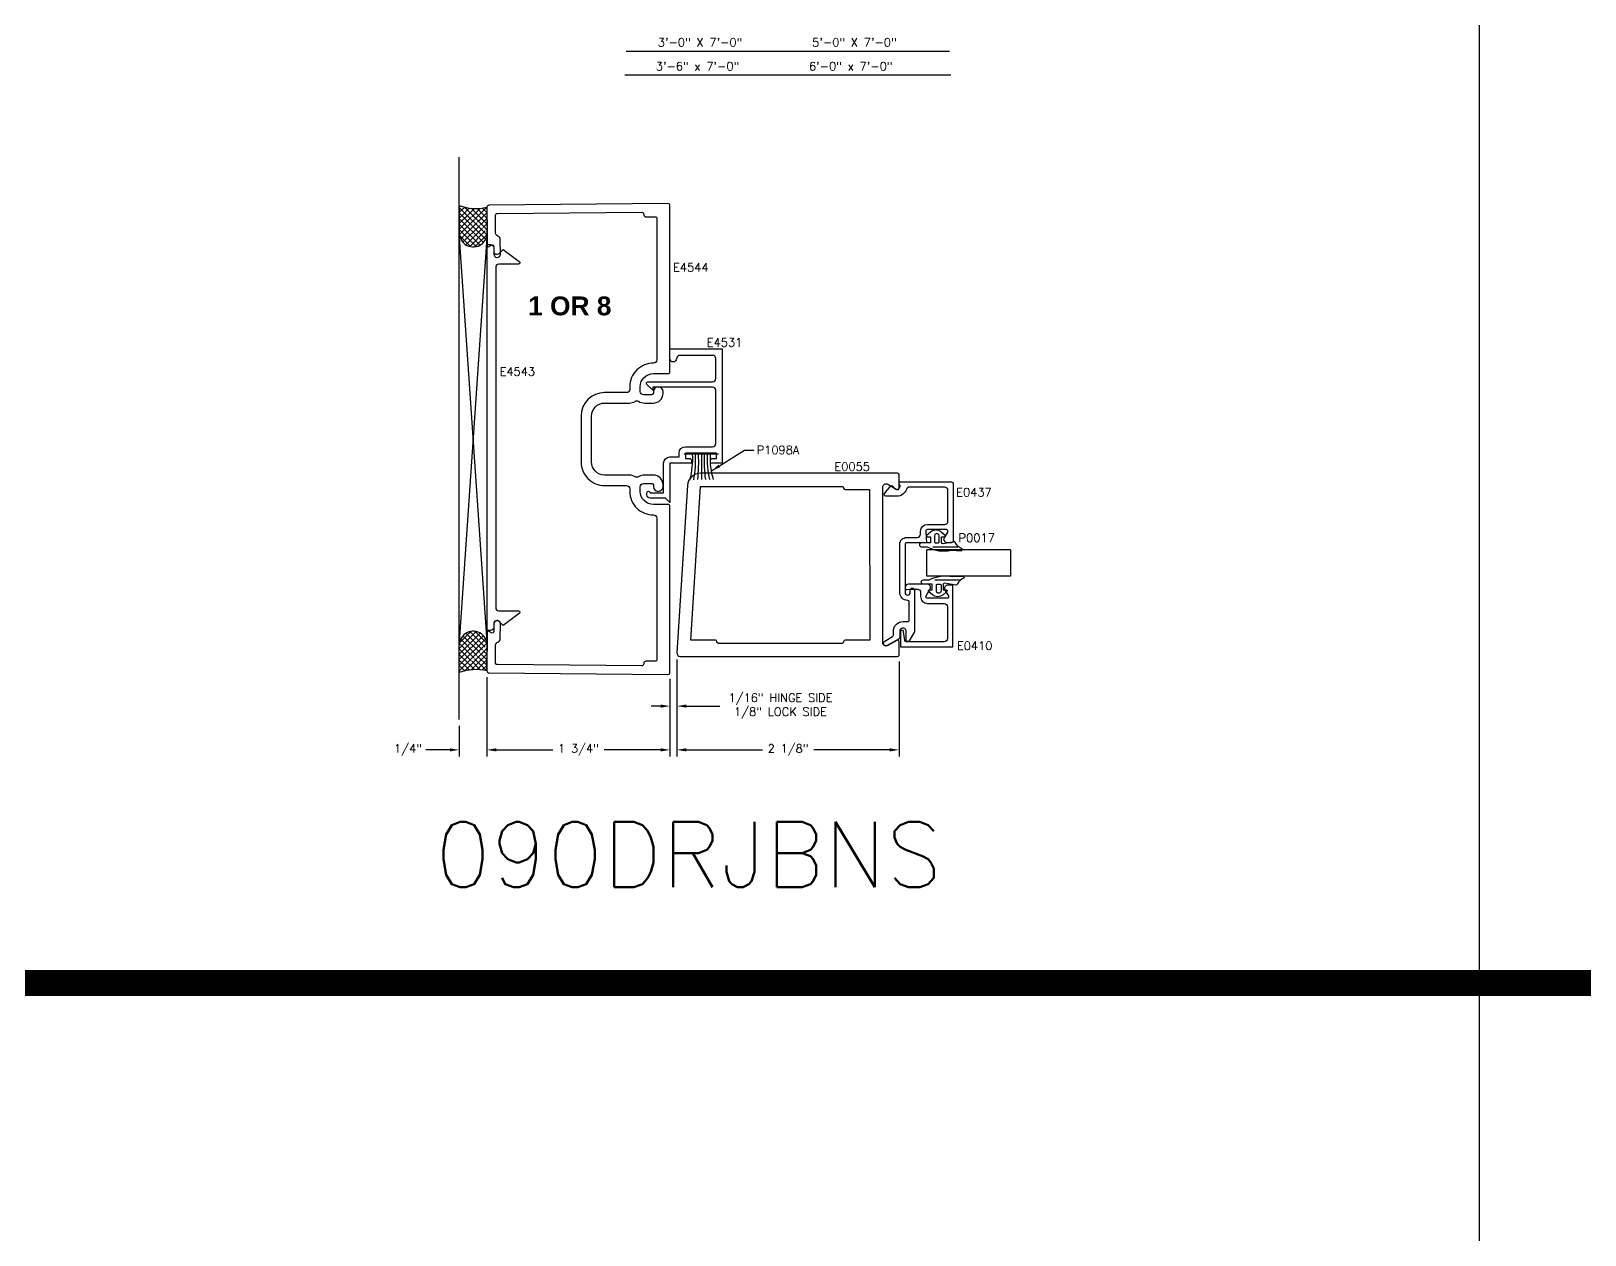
# Model space of a CAD drawing. Extents: x 0 to 130, y 0 to 90.
# Drawn here: x 29.83 to 44.69, y 57.47 to 68.98 of the extents above; entities that cross this region are included whole.
import ezdxf

# ---------------------------------------------------------------- set-up
doc = ezdxf.new("R2010")
doc.units = 0
doc.header["$MEASUREMENT"] = 0
doc.header["$PDMODE"] = 3
doc.layers.get('DEFPOINTS').update_dxf_attribs({"linetype": 'CONTINUOUS'})
for name, color, linetype in [('R-ANNO-DIMS', 3, 'CONTINUOUS'), ('R-ANNO-TEXT', 6, 'CONTINUOUS'), ('R-DET1', 4, 'CONTINUOUS'), ('R-DET2', 2, 'CONTINUOUS'), ('R-DET3', 5, 'CONTINUOUS'), ('R-OTLN', 1, 'CONTINUOUS'), ('R-PAT1', 5, 'CONTINUOUS'), ('TITLE', 7, 'CONTINUOUS')]:
    doc.layers.add(name, color=color, linetype=linetype)
doc.styles.get("Standard").update_dxf_attribs({"font": 'simplex'})
doc.dimstyles.new('1X', dxfattribs={"dimscale": 0, "dimtxt": 0.08, "dimasz": 0.09, "dimexe": 0.062, "dimexo": 0.062, "dimgap": 0.045, "dimtad": 0, "dimdec": 4, "dimzin": 4, "dimtxsty": 'STANDARD', "dimcen": 0, "dimazin": 3, "dimtp": 0.02, "dimtfac": 1, "dimtdec": 4, "dimtofl": 0, "dimtmove": 0, "dimatfit": 3, "dimtolj": 1, "dimtzin": 4})

# ---------------------------------------------------------------- blocks, each defined once
blk = doc.blocks.new('*D39')
at = {"layer": 'DEFPOINTS', "color": 0}
for p in [(36.00846963769632, 63.03204293931601), (35.94215934681426, 62.84670652704685), (36.00846963769632, 62.52461399540697)]:
    blk.add_point(p, dxfattribs=at)
at = {"layer": 'R-ANNO-DIMS', "color": 0}
for p, q in [((36.00846963769632, 62.97004293931602), (36.00846963769632, 62.46261399540698)), ((35.94215934681426, 62.78470652704685), (35.94215934681426, 62.46261399540698)), ((35.85215934681425, 62.52461399540697), (35.76215934681426, 62.52461399540697)), ((36.09846963769633, 62.52461399540697), (36.41823154245824, 62.52461399540697))]:
    blk.add_line(p, q, dxfattribs=at)
for points in [[(35.85215934681425, 62.53961399540697), (35.85215934681425, 62.50961399540697), (35.94215934681426, 62.52461399540697)], [(36.09846963769633, 62.53961399540697), (36.09846963769633, 62.50961399540697), (36.00846963769632, 62.52461399540697)]]:
    blk.add_solid(points, dxfattribs=at)
at = {"layer": 'R-ANNO-DIMS', "color": 0, "insert": (36.99846963769633, 62.52461399540697), "char_height": 0.08, "attachment_point": 5}
blk.add_mtext('\\A1;1/16" HINGE SIDE\\P1/8" LOCK SIDE', dxfattribs=at)
blk = doc.blocks.new('*D40')
at = {"layer": 'DEFPOINTS', "color": 0}
for p in [(36.00846963769632, 63.03204293931601), (38.13340819087543, 63.01410906931601), (38.13340819087543, 62.10635485388597)]:
    blk.add_point(p, dxfattribs=at)
at = {"layer": 'R-ANNO-DIMS', "color": 0}
for p, q in [((36.00846963769632, 62.97004293931602), (36.00846963769632, 62.04435485388597)), ((38.13340819087543, 62.95210906931601), (38.13340819087543, 62.04435485388597)), ((36.09846963769633, 62.10635485388597), (36.82593891428588, 62.10635485388597)), ((38.04340819087543, 62.10635485388597), (37.31593891428587, 62.10635485388597))]:
    blk.add_line(p, q, dxfattribs=at)
for points in [[(36.09846963769633, 62.12135485388597), (36.09846963769633, 62.09135485388597), (36.00846963769632, 62.10635485388597)], [(38.04340819087543, 62.12135485388597), (38.04340819087543, 62.09135485388597), (38.13340819087543, 62.10635485388597)]]:
    blk.add_solid(points, dxfattribs=at)
at = {"layer": 'R-ANNO-DIMS', "color": 0, "insert": (37.07093891428588, 62.10635485388597), "char_height": 0.08, "attachment_point": 5}
blk.add_mtext('\\A1;2 1/8"', dxfattribs=at)
blk = doc.blocks.new('*D42')
at = {"layer": 'DEFPOINTS', "color": 0}
for p in [(34.19240051216192, 62.86180190370675), (33.92795411067281, 62.3980595759665), (34.19240051216192, 62.10635485388597)]:
    blk.add_point(p, dxfattribs=at)
at = {"layer": 'R-ANNO-DIMS', "color": 0}
for p, q in [((34.19240051216192, 62.79980190370675), (34.19240051216192, 62.04435485388597)), ((33.92795411067281, 62.3360595759665), (33.92795411067281, 62.04435485388597)), ((33.8379541106728, 62.10635485388597), (33.60866839638709, 62.10635485388597)), ((34.28240051216193, 62.10635485388597), (34.37240051216192, 62.10635485388597))]:
    blk.add_line(p, q, dxfattribs=at)
for points in [[(33.8379541106728, 62.12135485388597), (33.8379541106728, 62.09135485388597), (33.92795411067281, 62.10635485388597)], [(34.28240051216193, 62.12135485388597), (34.28240051216193, 62.09135485388597), (34.19240051216192, 62.10635485388597)]]:
    blk.add_solid(points, dxfattribs=at)
at = {"layer": 'R-ANNO-DIMS', "color": 0, "insert": (33.43795411067281, 62.10635485388597), "char_height": 0.08, "attachment_point": 5}
blk.add_mtext('\\A1;1/4"', dxfattribs=at)
blk = doc.blocks.new('*D41')
at = {"layer": 'DEFPOINTS', "color": 0}
for p in [(34.19240051216192, 62.86180190370675), (35.94215934681426, 62.84670652704685), (35.94215934681426, 62.10635485388597)]:
    blk.add_point(p, dxfattribs=at)
at = {"layer": 'R-ANNO-DIMS', "color": 0}
for p, q in [((34.19240051216192, 62.79980190370675), (34.19240051216192, 62.04435485388597)), ((35.94215934681426, 62.78470652704685), (35.94215934681426, 62.04435485388597)), ((34.28240051216193, 62.10635485388597), (34.8222799294881, 62.10635485388597)), ((35.85215934681425, 62.10635485388597), (35.31227992948809, 62.10635485388597))]:
    blk.add_line(p, q, dxfattribs=at)
for points in [[(34.28240051216193, 62.12135485388597), (34.28240051216193, 62.09135485388597), (34.19240051216192, 62.10635485388597)], [(35.85215934681425, 62.12135485388597), (35.85215934681425, 62.09135485388597), (35.94215934681426, 62.10635485388597)]]:
    blk.add_solid(points, dxfattribs=at)
at = {"layer": 'R-ANNO-DIMS', "color": 0, "insert": (35.06727992948809, 62.10635485388597), "char_height": 0.08, "attachment_point": 5}
blk.add_mtext('\\A1;1 3/4"', dxfattribs=at)
blk = doc.blocks.new('WEATHERING')
at = {"layer": 'R-DET2'}
for p, q in [((-4.440892098500626e-16, -0.2206595318227862), (-4.440892098500626e-16, 0.1073404681772168)), ((-4.440892098500626e-16, -0.05665953182278471), (-0.2419998332120277, -0.05665953327218531))]:
    blk.add_line(p, q, dxfattribs=at)
for centre, radius, start, end in [((-0.04701296953432932, 0.7531408851622032), 0.7273511270841966, 254.2861522093588, 273.7059457995631), ((-0.0561369796856046, 0.9847608288750038), 0.9863595949626109, 259.086238136679, 273.2626548731775), ((-0.03567103497577806, -0.8670387713873531), 0.7273511270841966, 87.09622989003036, 106.5160234802343), ((-0.08379120612543334, 1.279711569755818), 1.310925754040591, 263.0593660100825, 273.664705989525), ((-0.04155143705471476, -1.098763752255092), 0.9863595949626109, 87.53952081641549, 101.715937552914), ((-0.06507359870018137, -1.39407274923563), 1.310925754040591, 87.1374697000681, 97.74280967951063)]:
    blk.add_arc(centre, radius, start, end, dxfattribs=at)
blk = doc.blocks.new('S')
at = {"layer": 'R-DET2'}
for p, q in [((4.541556015558026, 7.201456193168623), (4.541555604291403, 8.003590023514365)), ((4.541555604291403, 8.003590023514365), (4.791555604291403, 8.003590023514365)), ((4.791556015558026, 7.201456193168623), (4.791555604291403, 8.003590023514365)), ((4.791556015558026, 7.201456193168623), (4.541556015558026, 7.201456193168623))]:
    blk.add_line(p, q, dxfattribs=at)
blk = doc.blocks.new('GLASS')
at = {"layer": 'R-DET2'}
blk.add_blockref('S', (-4.541556015558026, -7.201456193168623), dxfattribs=at)
blk = doc.blocks.new('QUARTER_INCH_GLASS')
at = {"layer": 'R-DET2'}
blk.add_blockref('GLASS', (0, 0), dxfattribs=at)
blk = doc.blocks.new('1-4_P0017')
at = {"layer": 'R-DET2'}
for points in [[(-0.1267523879662509, 0.09285736880455886), (-0.130864172818101, 0.190965940687164, -0.2804744537316808), (-0.1146713115216027, 0.2007469999770137, 0.1690634905219287), (-0.05271572084824783, 0.1318408093168131, -0.3788088368526451), (-0.04483485031198065, 0.1211881925994902), (-0.06404886197022464, 0.0158715574274737, 0.3462419148266733), (-0.05408691498930729, 0), (0, 0), (0.001110865077922796, 0.03019724594199147, -0.6086559015379466), (0.01425560596722697, 0.03560061290069427), (0.04656627681494818, -0.0009520256989077325, -0.3786170875212405), (0.04656627681494818, -0.104047974301082), (0.01425560596722697, -0.140600612900684, -0.6086559015379387), (0.001110865077924572, -0.1351972459419812), (0, -0.1049999999999898), (-0.05499999999999972, -0.1049999999999898), (-0.05499999999999972, -0.1899999999999977, -0.9999999999999999), (-0.09500000000000064, -0.1899999999999977), (-0.09499999999999886, -0.1349604927323327, -0.1753644488707544)], [(0.03150103251055469, -0.05094348725565112, -0.341998713119647), (0.01213611577951745, -0.06594348725565169), (-0.04654634258600154, -0.06594348725565169, -0.414213562373095), (-0.05454634258600066, -0.05794348725565612), (-0.05454634258600066, -0.02894348725565976, -0.4142135623730958), (-0.04654634258600154, -0.02094348725564998), (0.01213611577951745, -0.02094348725564998, -0.341998713119647), (0.03150103251055469, -0.03594348725565055, -0.1270166537925822)]]:
    blk.add_lwpolyline(points, format="xyb", close=True, dxfattribs=at)
blk.add_lwpolyline([(-0.09454634258599981, -0.08175369667686994), (-0.0942987305522518, 0.1580223409793007)], dxfattribs=at)

msp = doc.modelspace()

# ---------------------------------------------------------------- hatches: boundary and pattern name
at = {"layer": 'R-PAT1'}
h = msp.add_hatch(dxfattribs=at)
h.set_pattern_fill('ANSI37', color=256, scale=0.3, style=0)
h.set_pattern_definition([(45, (24.35359104890002, 60.42438715541575), (-0.02651650429449553, 0.02651650429449553), []), (135, (24.35359104890002, 60.42438715541575), (-0.02651650429449553, -0.02651650429449553), [])])
edge = h.paths.add_edge_path()
edge.add_line((34.19240051216192, 67.29126055253988), (34.1957689548643, 67.04637066875111))
edge.add_line((33.92820214843022, 67.30895568991679), (33.9282941111743, 67.04637066875111))
edge.add_arc((34.06203153301929, 67.04637066875111), 0.1337374218449998, 180.0000000008725, 368.2968632308441)
edge.add_arc((34.08917396183285, 67.73119276590617), 0.4518805960098387, 249.1313715685075, 283.2051082673993)
h = msp.add_hatch(dxfattribs=at)
h.set_pattern_fill('ANSI37', color=256, scale=0.3, style=0)
h.set_pattern_definition([(315, (24.35359104890002, 69.72867530083089), (-0.02651650429449553, -0.02651650429449553), []), (225, (24.35359104890002, 69.72867530083089), (-0.02651650429449553, 0.02651650429449553), [])])
edge = h.paths.add_edge_path()
edge.add_line((34.19240051216192, 62.86180190370675), (34.1957689548643, 63.10669178749553))
edge.add_line((33.92820214843022, 62.84410676632986), (33.9282941111743, 63.10669178749554))
edge.add_arc((34.06203153301929, 63.10669178749554), 0.1337374218449998, 351.7031367691559, 539.9999999991276)
edge.add_arc((34.08917396183285, 62.42186969034046), 0.4518805960098387, 76.79489173260066, 110.8686284314925)

# ---------------------------------------------------------------- linework, layer by layer
at = {"layer": 'R-ANNO-TEXT'}
for p, q in [((35.52372327027788, 68.7838611381306), (38.61523249823922, 68.7838611381306)), ((35.51073436201304, 68.55690624497797), (38.62822140650406, 68.55690624497797))]:
    msp.add_line(p, q, dxfattribs=at)
at = {"layer": 'R-DET1', "color": 4, "linetype": 'CONTINUOUS'}
msp.add_lwpolyline([(34.4927690548643, 63.43578661593519, -0.7220754185484303), (34.50172745486429, 63.40875550600953), (34.34861055486429, 63.29478713600952), (34.31068935486429, 63.33270819600953, 0.6681788512054427), (34.2577689768866, 63.31078789600954), (34.2577690970286, 63.27878734600952, -0.4142136568547753), (34.2267690848643, 63.24778734384522), (34.1957689548643, 63.24778720600953), (34.1957689548643, 66.93578720600952), (34.22676907486365, 66.93578720600952, -0.4142137513425706), (34.2577690948643, 66.90478720600953), (34.25776900486429, 66.87278620600952, 0.6681815248865433), (34.31068949008146, 66.85086607079452), (34.34861055486429, 66.88878720600952), (34.50172749683848, 66.77481826238024, -0.7220739041827239), (34.4927690548643, 66.74778720600952), (34.3067690548643, 66.74778720600953, 0.414213562373095), (34.2757690548643, 66.71678720600953), (34.2757690248643, 63.46678710600953, 0.414213562373095), (34.3067690548643, 63.43578707600953)], format="xyb", close=True, dxfattribs=at)
at = {"layer": 'R-DET1'}
msp.add_lwpolyline([(35.88015934681425, 64.84466917647755, -0.414213562373095), (35.94215934681426, 64.90666917647755), (36.02915934681425, 64.90666917647755), (36.02916034681426, 64.94166917647755, -0.414213562373095), (36.09116034681426, 65.00366917647756), (36.34915934681426, 65.00366817647755, 0.414213562373095), (36.38015934681425, 65.03466817647755), (36.38015934681425, 65.54216717647755, 0.414213562373095), (36.34915934681426, 65.57316717647755), (35.77715934681426, 65.57316717647755), (35.77715934681426, 65.54216717647756), (35.72150881111364, 65.59781764077694, -0.6681786379192909), (35.73200934681426, 65.62316817647755), (36.34915934681426, 65.62316717647755, 0.414213562373095), (36.38015934681425, 65.65416717647756), (36.38015934681425, 65.84541817647755, 0.414213562373095), (36.34915934681426, 65.87641817647756), (36.03515934681425, 65.87641817647756, 0.423380872169868), (36.00416134679813, 65.8444181764453, -0.9999838710978167), (35.94215934681426, 65.84441917647756), (35.94215934681426, 65.93841917647755), (36.44215934681426, 65.93841917647755), (36.44215934681426, 64.84466917647755), (36.32915934681426, 64.84466917647755), (36.32915934681426, 64.86866917647755, -0.414213562373095), (36.35215934681426, 64.89166917647755), (36.38616034681426, 64.89166817647755), (36.38616034681426, 64.94166917647755), (36.09116034681426, 64.94166917647755), (36.09116034681426, 64.89166817647755), (36.12615934681426, 64.89166917647755, -0.414213562373095), (36.14915934681426, 64.86866917647755), (36.14915934681426, 64.84466917647755), (35.94215934681426, 64.84466917647755), (35.94215934681426, 64.47016817647756), (35.89915934681426, 64.51316817647755), (35.75315934681426, 64.51316917647756, -0.414213562373095), (35.72215934681425, 64.54416917647755), (35.72215934681426, 64.56316917647756, -0.9999999999999999), (35.75215934681426, 64.56316917647756), (35.88015934681425, 64.56316917647756)], format="xyb", close=True, dxfattribs=at)
for points in [[(38.13953074699268, 63.60975134369821), (38.13953074699268, 64.07075519062263, -0.4142135623730961), (38.20453074699267, 64.13575519062263), (38.30654374699267, 64.13575519062263, 0.414213562373095), (38.33754374699268, 64.16675519062264), (38.33754374699268, 64.19575519062263, -0.4142135623730971), (38.40254374699268, 64.26075519062263), (38.56852974699268, 64.26075519062263, 0.4142135623730909), (38.59952974699267, 64.29175519062264), (38.59952974699267, 64.58575019062263, 0.414213562373097), (38.56852974699268, 64.61675019062264), (38.23148937450131, 64.61675019062264, 0.3256627348960042), (38.20198098162848, 64.59525044062264, -0.3256627348960061), (38.11345580300997, 64.53075119062262), (38.00507609608032, 64.53075119062262, -0.6370702608074877), (37.99358542943354, 64.55539300476792), (38.05453850730385, 64.62803405429955, -0.4779725156330272), (38.0700990115988, 64.62773716948868), (38.08567992412748, 64.60766045824138, 0.8690679817257174), (38.1389561090694, 64.63817158405709), (38.13301281782802, 64.6530418832584, -0.5305087645628392), (38.14229862407456, 64.66675319062261), (38.63453274699268, 64.66675319062261, -0.414213562373095), (38.64953274699268, 64.65175319062263), (38.64953274699268, 64.10075119062262, -0.414213562373095), (38.63453274699268, 64.08575119062263), (38.59203537975174, 64.08575119062263, -0.5773590294055263), (38.56518899959218, 64.13225189616557), (38.59752197249279, 64.18825084923088, 0.577359029405527), (38.58453178854462, 64.21075119062263), (38.40254470536976, 64.21075119062263, 0.5773411719359663), (38.38955411962883, 64.18825154515719), (38.39503711408979, 64.08575119062263), (38.20452974699268, 64.08575119062263, 0.414213562373095), (38.18952974699268, 64.07075119062262), (38.18952974699268, 63.60975379062263, 0.9999999999999999), (38.23953274699268, 63.60975379062263), (38.23953274699268, 63.63175689062262, -0.9999999999999999), (38.27952974699268, 63.63175689062262), (38.27952974699268, 63.23475379062263), (38.22952120060992, 63.1481345121493, -0.7673308307992981), (38.20153074699267, 63.15563438646944), (38.20153074699267, 63.23928445983741, 1.005703951557746), (38.13953274699526, 63.23963609065348), (38.13953067669074, 63.18063580475695, -0.2679461651077127), (38.13203036763585, 63.16764577161289), (38.02002787410427, 63.10298465473232, -0.9999753425578025), (37.99502927231026, 63.14628341654846), (38.07003107855527, 63.18958828206167, 0.2679423533374695), (38.07753074699268, 63.20257847168504), (38.07753074699268, 63.23963889062262, -0.4142135623730981), (38.17053074699268, 63.33263889062263), (38.21453074699268, 63.33263889062263, 0.4142135623731037), (38.22953074699268, 63.34763829062262), (38.22953074699268, 63.51975229062402, 0.4142119352166017), (38.21453083032462, 63.53475229062378, -0.414211935216602), (38.13952974699268, 63.60975379062263)], [(38.19044399413124, 63.65218450418966, 0.455991135179026), (38.20754440827542, 63.63733250418966), (38.23044390827543, 63.64056850418966), (38.30748270827543, 63.64057050418966, -0.414213562373095), (38.33848270827543, 63.60957050418966), (38.33848251364977, 63.57075850475557, 0.4157347223605668), (38.40363080827543, 63.50556950418966), (38.56444403827543, 63.50556850418966, -0.414213562373095), (38.59544403827542, 63.47456850418966), (38.59544403827542, 63.17057150418966, -0.414213562373095), (38.56444403827543, 63.13957150418966), (38.20073740827543, 63.13956850418966, -0.3788668861742498), (38.18584921102941, 63.1527405045278), (38.1753318062668, 63.23839749166486, 0.9407073484462662), (38.14544380827543, 63.23656950418966), (38.14544390827542, 63.08957050418966), (38.64544388567543, 63.08957050418966), (38.64544388567543, 63.68056990418966), (38.59813734827543, 63.68057149767947, 0.5773503096053217), (38.57129056827543, 63.63407150418966), (38.60362231827543, 63.57806950418966, -0.5773499475982407), (38.59063193827543, 63.5555694964446), (38.40348240827543, 63.55556950418966, -0.5773500587095051), (38.39049202248286, 63.57806949598701), (38.42859721230987, 63.64406955959681, 0.5773539268997976), (38.40175050827543, 63.69057000418966), (38.22144410827543, 63.69056990418966, 0.4142112813889879), (38.19044400827543, 63.65956990418966), (38.19044400827543, 63.65218450418966)]]:
    msp.add_lwpolyline(points, format="xyb", dxfattribs=at)
at = {"layer": 'R-DET3'}
for p, q in [((33.92795411067281, 62.3980595759665), (33.92795411067281, 67.76960139270514)), ((34.19576895486429, 63.13720394326795), (33.9282941111743, 67.04637066875111)), ((34.1957689548643, 67.04637066875111), (33.9282941111743, 63.13720394326795))]:
    msp.add_line(p, q, dxfattribs=at)
at = {"layer": 'R-OTLN'}
for points in [[(35.92215934681425, 65.70153122812332, 0.414213562373147), (35.94215934681426, 65.72153122812333), (35.94215934681426, 67.30635592919978, 0.4167718538054227), (35.92198481610429, 67.32635516766106), (34.21222521991324, 67.31143432171113, 0.4142135623731082), (34.19240051216192, 67.29126055253988), (34.19564803704804, 66.91913105957819, 0.5773509043425055), (34.20770805247062, 66.91230784631541), (34.23606335815607, 66.92901047059539, -0.5773509043425324), (34.25867588707341, 66.91621694572767), (34.25931634688033, 66.8428275209912, 1.000026774158872), (34.32131406610726, 66.8433685668902), (34.32006282773467, 66.98673616456952, 0.3350127020975492), (34.29730352407325, 67.01635057527217, -0.3350128733440326), (34.27454422024525, 67.04596500506578), (34.27309558884693, 67.21196172153464, -0.4142135623730894), (34.29292029659825, 67.23213549070587), (35.67198481610429, 67.24417040444253, -0.4167718538054416), (35.69215934681426, 67.22417116598125), (35.69215934681426, 67.21952005030094, 0.4167718538054621), (35.71233387752422, 67.19952081183966), (35.80202844878178, 67.20030356450457, -0.4167718538054405), (35.81715934681426, 67.18530413565861), (35.81715934681426, 65.83251342419021, -0.4176721342937116), (35.7857937460161, 65.80151558013522, 0.4176721342937165), (35.55814019183592, 65.57653122812332), (35.55814019183592, 65.5515629740203, -0.414213562373112), (35.52714019183593, 65.52056297402031), (35.31715934681426, 65.52056297402031, 0.4142135623730962), (35.09215934681426, 65.29556297402031), (35.09215934681426, 65.07653122812332), (35.09215934681426, 64.85749948222633, 0.4142135623730961), (35.31715934681426, 64.63249948222632), (35.52714019183593, 64.63249948222634, -0.4142135623731118), (35.55814019183592, 64.60149948222633), (35.55814019183592, 64.57653122812332, 0.4176721342937255), (35.7857937460161, 64.35154687611153, -0.4176721342937207), (35.81715934681426, 64.32054903205655), (35.81715934681426, 62.96775832058803, -0.4167718538054404), (35.80202844878178, 62.95275889174206), (35.71233387752422, 62.95354164440698, 0.4167718538054491), (35.69215934681426, 62.93354240594569), (35.69215934681425, 62.92889129026539, -0.4167718538053901), (35.67198481610428, 62.90889205180411), (34.29292029659824, 62.92092696554077, -0.4142135623730921), (34.27309558884693, 62.94110073471202), (34.27454422015738, 63.10709744111157, -0.3350130380585945), (34.29730354168848, 63.13671187578596, 0.3350129353105847), (34.32006286311958, 63.16632629900577), (34.32131406697991, 63.30969398935262, 1.000028389141318), (34.25931634775297, 63.31023503525164), (34.25867588676175, 63.23684547480628, -0.5773505075162344), (34.23606337323066, 63.22405194087533), (34.20770804355818, 63.24075453381573, 0.5773505075164487), (34.19564803634161, 63.23393131571923), (34.19240051216192, 62.86180190370675, 0.4142135623730818), (34.21222521991324, 62.8416281345355), (35.92198481610428, 62.82670728858557, 0.4167718538054227), (35.94215934681426, 62.84670652704685), (35.94215934681425, 64.43153122812332, 0.414213562373056), (35.92215934681425, 64.45153122812332), (35.78314019183593, 64.45153122812332, -0.414213562373095), (35.65814019183593, 64.57653122812332), (35.65814019183593, 64.62149948222631, -0.4142135623730697), (35.68914019183592, 64.65249948222632), (35.76814019183593, 64.65249948222632, -0.414213562373095), (35.78314019183593, 64.63749948222632), (35.78314019183593, 64.62299948222632, 0.9999999999999999), (35.87614019183593, 64.62299948222632), (35.87614019183592, 64.63949948222631, 0.4142135623730839), (35.78314019183593, 64.73249948222632), (35.70314019183593, 64.73249948222633, 0.131916120248614), (35.64052802211465, 64.71568781894888, -0.2782092012679878), (35.60851363192288, 64.71626604199534, 0.1411141523355899), (35.55214019183592, 64.73249948222633), (35.31715934681426, 64.73249948222633, -0.414213562373095), (35.19215934681426, 64.85749948222633), (35.19215934681426, 65.07653122812332), (35.19215934681426, 65.29556297402031, -0.414213562373095), (35.31715934681426, 65.42056297402031), (35.55214019183592, 65.42056297402031, 0.1411141523355846), (35.60851363192288, 65.4367964142513, -0.2782092012679875), (35.64052802211465, 65.43737463729775, 0.1319161202486175), (35.70314019183593, 65.42056297402031), (35.78314019183593, 65.42056297402031, 0.4142135623731008), (35.87614019183592, 65.51356297402032), (35.87614019183593, 65.53006297402031, 0.9999999999999999), (35.78314019183593, 65.53006297402031), (35.78314019183593, 65.51556297402031, -0.4142135623730777), (35.76814019183593, 65.50056297402031), (35.68914019183592, 65.50056297402031, -0.4142135623730867), (35.65814019183593, 65.53156297402032), (35.65814019183593, 65.57653122812332, -0.414213562373095), (35.78314019183593, 65.70153122812332)], [(38.02390818769632, 64.645348199316), (38.11079018769632, 64.59518819931601, 0.5803962340603224), (38.13340772652257, 64.608109199316), (38.13340818769633, 64.73410919931601, 0.414213562373095), (38.11840818769632, 64.74910919931601), (36.23321768769632, 64.74910919931601, 0.3960481196271594), (36.10846109764309, 64.63190620119427), (36.00846963769632, 63.03204293931601, 0.4326163158260334), (36.03940928443467, 62.99910919647755), (38.11840818769632, 62.99910906613691, 0.414213562373095), (38.13340819087543, 63.01410906931601), (38.13340818769633, 63.14011039931601, 0.5803883128761331), (38.11079025972586, 63.15303197713905), (38.02390822559251, 63.1028714336781, -0.5773507397140792), (37.97740818769633, 63.12971819931601), (37.97740800368074, 64.61850119931601, -0.5773491268169532)], [(37.60240918769632, 63.14010899931601), (37.60240918769632, 63.13910909931601, -0.414213562373095), (37.58740918769632, 63.12410909931601), (36.40640498769632, 63.12410919931601, -0.414213562373095), (36.39140498769632, 63.13910919931601), (36.39140498769632, 63.14010919931601, 0.414213562373095), (36.37640498769632, 63.15510919931601), (36.14140498769632, 63.15510919931602), (36.23321748769632, 64.62410919931601), (37.58740918769632, 64.62410919931601, -0.414213562373095), (37.60240918769632, 64.60910919931601), (37.60240918769632, 64.608109199316, 0.414213562373095), (37.61740918769632, 64.593109199316), (37.85047118769633, 64.593109199316), (37.85240918769632, 63.15510929931601), (37.61740918769632, 63.15510899931601, 0.414213562373095)]]:
    msp.add_lwpolyline(points, format="xyb", close=True, dxfattribs=at)
at = {"layer": 'R-PAT1'}
for p, q in [((33.92820214843022, 67.30895568991679), (33.9282941111743, 67.04637066875111)), ((34.19240051216192, 67.29126055253988), (34.1957689548643, 67.04637066875111)), ((33.92820214843022, 62.84410676632986), (33.9282941111743, 63.10669178749554)), ((34.19240051216192, 62.86180190370675), (34.1957689548643, 63.10669178749554))]:
    msp.add_line(p, q, dxfattribs=at)
for centre, radius, start, end in [((34.08917396183285, 67.73119276590617), 0.4518805960098387, 249.1313715685076, 283.2051082673992), ((34.06203153301929, 67.04637066875111), 0.1337374218449998, 180.0000000008725, 8.29686323084422), ((34.06203153301929, 63.10669178749554), 0.1337374218449998, 351.7031367691558, 179.9999999991276), ((34.08917396183285, 62.42186969034046), 0.4518805960098387, 76.79489173260077, 110.8686284314924)]:
    msp.add_arc(centre, radius, start, end, dxfattribs=at)
at = {"layer": 'TITLE'}
msp.add_line((43.67851008944942, 89.87895019504157), (43.67851008944942, 14.87895019504157), dxfattribs=at)
at = {"layer": 'TITLE', "const_width": 0.25}
msp.add_lwpolyline([(0.25, 59.87895019504157), (122.9080004981786, 59.87895019504157)], dxfattribs=at)

# ---------------------------------------------------------------- block references
at = {"layer": 'R-DET2', "rotation": 90}
for name, p in [('WEATHERING', (36.1855584150487, 64.93128097381988)), ('QUARTER_INCH_GLASS', (39.19894139269497, 63.76777268754357))]:
    msp.add_blockref(name, p, dxfattribs=at)
at = {"layer": 'R-DET3', "xscale": -1, "rotation": 270}
msp.add_blockref('1-4_P0017', (38.53657990676069, 64.14075119062262), dxfattribs=at)
at = {"layer": 'R-DET3', "rotation": 270}
msp.add_blockref('1-4_P0017', (38.55464338275461, 63.63557000171232), dxfattribs=at)

# ---------------------------------------------------------------- texts
at = {"layer": 'R-ANNO-TEXT'}
for s, p in [('3\'-0" X 7\'-0"          5\'-0" X 7\'-0"', (35.8255575719528, 68.82709256068613)), ('3\'-6" x 7\'-0"          6\'-0" x 7\'-0"', (35.80607423696372, 68.5993059412564))]:
    msp.add_text(s, height=0.08, dxfattribs=at).set_placement(p)
at = {"layer": 'R-ANNO-TEXT', "char_height": 0.08, "attachment_point": 4}
for s, insert in [('\\A1;E4544', (35.97198599695156, 66.71723728572289)), ('\\A1;E4531', (36.2939798353093, 65.99917437432994)), ('E4543', (34.31309211937232, 65.72157439761777)), ('\\A1;P1098A', (36.77053331276404, 64.97211055324104)), ('E0055', (37.51437266639833, 64.81290476073858)), ('\\A1;E0437', (38.67855781018625, 64.5683541388463)), ('\\A1;P0017', (38.70094880893931, 64.1324733390589)), ('\\A1;E0410', (38.68521533040145, 63.10133501105562))]:
    msp.add_mtext(s, dxfattribs=dict(at, insert=insert))
at = {"layer": 'R-ANNO-TEXT', "insert": (35.38247249020554, 66.43903673143791, 6.210692218000771), "char_height": 0.18, "width": 7.44, "attachment_point": 3}
msp.add_mtext('{\\fArial|b1|i0|c0|p34;1 OR 8}', dxfattribs=at)
at = {"layer": 'TITLE'}
msp.add_text('090DRJBNS', height=0.625, dxfattribs=at).set_placement((33.69577492970022, 60.79269007937395))

# ---------------------------------------------------------------- dimensions: what is measured, and where the dimension line sits
at = {"layer": 'R-ANNO-DIMS'}
dim = msp.add_linear_dim(base=(36.00846963769632, 62.52461399540697), p1=(35.94215934681426, 62.84670652704685), p2=(36.00846963769632, 63.03204293931601), text='<> HINGE SIDE\\P1/8" LOCK SIDE', dimstyle='1X', override={"dimscale": 1, "dimpost": '"'}, dxfattribs=at)
dim.commit()
dim.dimension.update_dxf_attribs({"geometry": '*D39', "text_midpoint": (36.99846963769633, 62.52461399540697), "dimtype": 160})
for base, p1, p2, picture, middle in [((38.13340819087543, 62.10635485388597), (36.00846963769632, 63.03204293931601), (38.13340819087543, 63.01410906931601), '*D40', (37.07093891428588, 62.10635485388597)), ((35.94215934681426, 62.10635485388597), (34.19240051216192, 62.86180190370675), (35.94215934681426, 62.84670652704685), '*D41', (35.06727992948809, 62.10635485388597))]:
    dim = msp.add_linear_dim(base=base, p1=p1, p2=p2, dimstyle='1X', override={"dimscale": 1, "dimpost": '"'}, dxfattribs=at)
    dim.commit()
    dim.dimension.update_dxf_attribs({"geometry": picture, "text_midpoint": middle})
dim = msp.add_linear_dim(base=(34.19240051216192, 62.10635485388597), p1=(33.92795411067281, 62.3980595759665), p2=(34.19240051216192, 62.86180190370675), dimstyle='1X', override={"dimscale": 1, "dimpost": '"'}, dxfattribs=at)
dim.commit()
dim.dimension.update_dxf_attribs({"geometry": '*D42', "text_midpoint": (33.43795411067281, 62.10635485388597), "dimtype": 160})

# ---------------------------------------------------------------- leaders
at = {"layer": 'R-ANNO-TEXT'}
msp.add_leader([(36.33879541409157, 64.77221275360034), (36.65430349807539, 64.97070058842492), (36.74430349807539, 64.97070058842492)], dimstyle='1X', override={"dimscale": 1}, dxfattribs=at)

doc.saveas('drawing.dxf')
